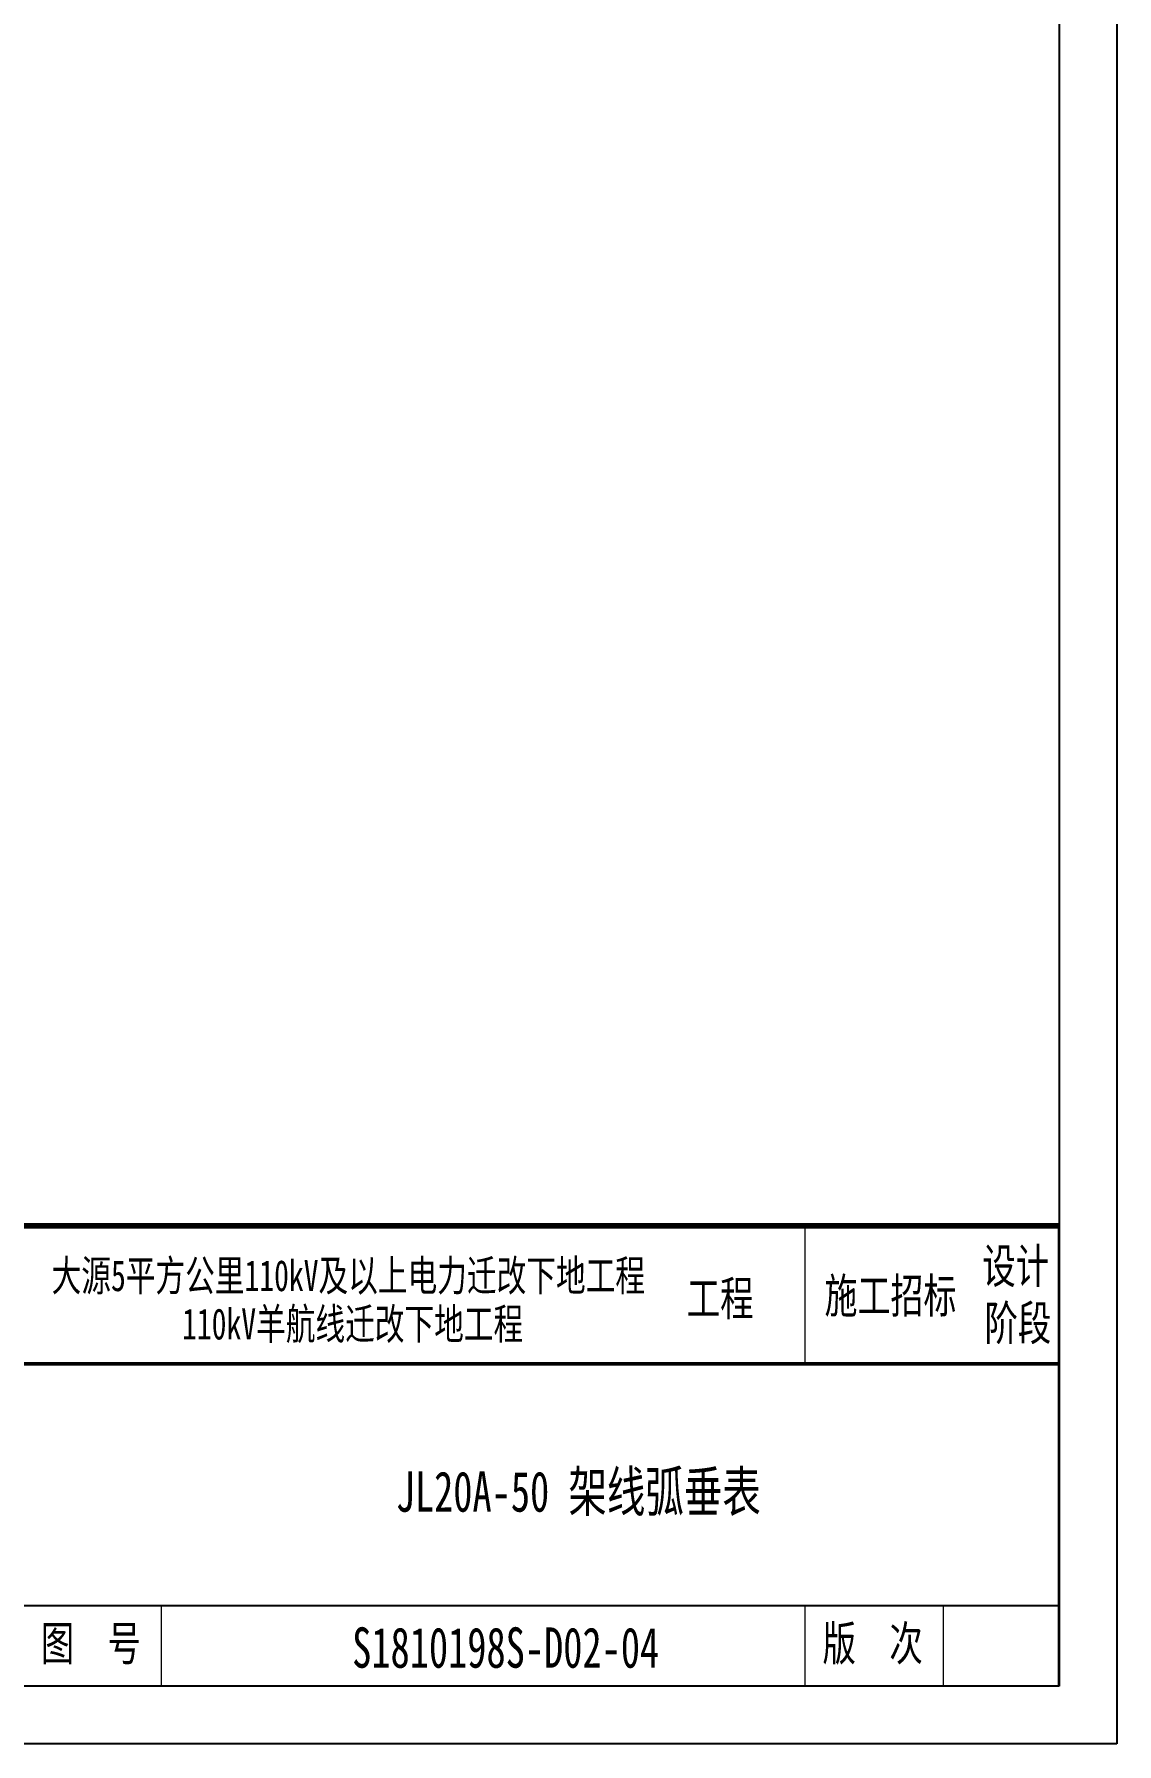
# Model space of a CAD drawing. Extents: x 457 to 4918, y -67 to 391.
# Drawn here: x 2357.8 to 2451.8, y -59.6 to 88.9 of the extents above; entities that cross this region are included whole.
import ezdxf
from ezdxf.enums import TextEntityAlignment as Align

# ---------------------------------------------------------------- set-up
doc = ezdxf.new("R2010")
doc.units = 0
doc.header["$LTSCALE"] = 40
doc.header["$MEASUREMENT"] = 0
doc.layers.get('0').update_dxf_attribs({"linetype": 'CONTINUOUS'})
for name, color, linetype in [('DXF_FRAME', 1, 'CONTINUOUS'), ('图框', 7, 'CONTINUOUS'), ('图框－字', 40, 'CONTINUOUS')]:
    doc.layers.add(name, color=color, linetype=linetype)
doc.styles.add('宋体', font='', dxfattribs={"height": 3.75})
doc.styles.add('宋体-0.71', font='', dxfattribs={"width": 0.71})
doc.styles.get('宋体').set_extended_font_data('宋体')
doc.styles.get('宋体-0.71').set_extended_font_data('SimSun')

msp = doc.modelspace()

# ---------------------------------------------------------------- linework, layer by layer
at = {"color": 0, "lineweight": 5}
msp.add_lwpolyline([(2446.815430980933, -14.56318549113351), (2267.237430980934, -14.56318549113351)], close=True, dxfattribs=at)
msp.add_lwpolyline([(2446.815430980933, -14.56318549113351), (2267.237430980934, -14.56318549113351)], close=True, dxfattribs=at)
msp.add_open_spline([(2267.237430980934, -14.56318549113351), (2267.237430980934, -14.56318549113351), (2446.815430980933, -14.56318549113351), (2446.815430980933, -14.56318549113351)], degree=3, dxfattribs=at)
at = {"layer": 'DXF_FRAME', "color": 1}
for p, q in [((2451.815430980933, 237.4368145088665), (2451.815430980933, -59.56318549113348)), ((2446.815430980933, 232.4368145088665), (2446.815430980933, -54.56318549113348)), ((2446.815430980933, -54.56318549113348), (2056.815430980933, -54.56318549113348)), ((2451.815430980933, -59.56318549113348), (2031.815430980933, -59.56318549113348))]:
    msp.add_line(p, q, dxfattribs=at)
at = {"layer": 'DXF_FRAME'}
msp.add_line((2446.815430980933, -54.56318549113351), (2446.815430980933, -19.56318549113351), dxfattribs=at)
msp.add_line((2446.815430980933, -54.56318549113351), (2446.815430980933, -19.56318549113351), dxfattribs=at)
msp.add_line((2446.815430980933, -54.56318549113351), (2446.815430980933, -19.56318549113351), dxfattribs=at)
at = {"layer": '图框', "color": 0, "lineweight": 13}
for p, q in [((2424.732256240391, -14.56318549113351), (2424.732256240391, -26.56318549113351)), ((2446.732256240387, -14.56318549113351), (2446.732256240387, -54.56318549113351)), ((2368.815430980935, -47.5631854911326), (2368.815430980933, -54.56318549113351)), ((2424.732256240389, -47.5631854911326), (2424.732256240387, -54.56318549113351)), ((2436.732256240389, -47.5631854911326), (2436.732256240387, -54.56318549113351))]:
    msp.add_line(p, q, dxfattribs=at)
at = {"layer": '图框', "color": 0}
for p, q in [((2266.815430980933, -47.56318549113351), (2446.732256240387, -47.56318549113351)), ((2446.815430980933, -54.56318549113351), (2266.815430980933, -54.56318549113351))]:
    msp.add_line(p, q, dxfattribs=at)
at = {"layer": '图框', "color": 0, "lineweight": 60, "const_width": 0.5}
msp.add_lwpolyline([(2266.815430980933, -54.56318549113351), (2266.815430980933, -14.56318549113351), (2446.815430980933, -14.56318549113351)], dxfattribs=at)
at = {"layer": '图框', "color": 0, "lineweight": 30, "const_width": 0.3}
msp.add_lwpolyline([(2267.065430980933, -26.56318549113351), (2446.732256240387, -26.56318549113351)], dxfattribs=at)

# ---------------------------------------------------------------- texts
at = {"color": 3, "style": '宋体', "width": 0.7}
for s, p in [('大源5平方公里110kV及以上电力迁改下地工程', (2359.296659649885, -20.2402223907032)), ('110kV羊航线迁改下地工程 ', (2370.627567928907, -24.44103175281731))]:
    msp.add_text(s, height=2.7, dxfattribs=at).set_placement(p)
at = {"color": 0, "style": '宋体', "width": 0.7}
for s, height, p in [('施工招标', 3, (2432.155451585112, -20.5798966579969)), ('S1810198S-D02-04', 3.5, (2398.735605854158, -51.20340517469597))]:
    msp.add_text(s, height=height, dxfattribs=at).set_placement(p, align=Align.MIDDLE)
at = {"style": '宋体-0.71', "width": 0.7}
msp.add_text('JL20A-50 架线弧垂表', height=3.5, dxfattribs=at).set_placement((2389.18442892718, -39.40279667888538))
at = {"layer": '图框－字', "color": 0, "style": '宋体-0.71', "width": 0.71}
for s, p in [('设计', (2440.132177045803, -19.55337549713479)), ('工程', (2414.458539145643, -22.36494757366748)), ('阶段', (2440.318014191632, -24.51039642668368)), ('版  次', (2426.256003342726, -52.33294846964603)), ('图  号', (2358.357286488598, -52.33294846964603))]:
    msp.add_text(s, height=3, dxfattribs=at).set_placement(p)

doc.saveas('drawing.dxf')
